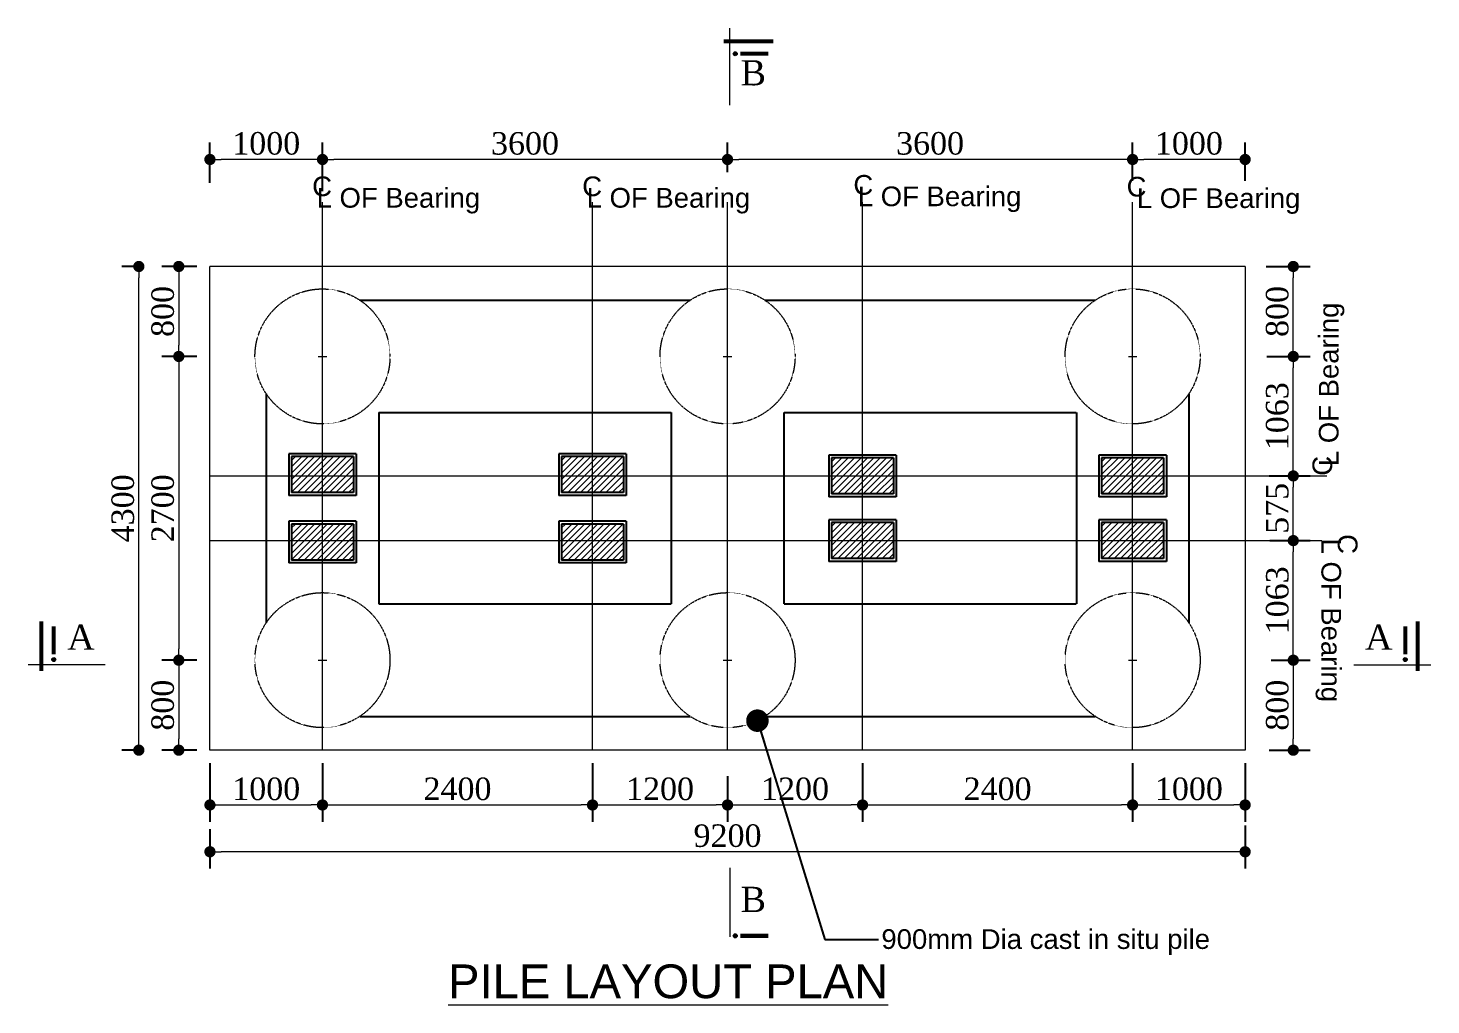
# Model space of a CAD drawing. Header units: millimetres. Extents: x -469201 to 35267, y 67768 to 197746.
# Drawn here: x -469201 to -456733, y 135353 to 144037 of the extents above; entities that cross this region are included whole.
import ezdxf

# ---------------------------------------------------------------- set-up
doc = ezdxf.new("R2010")
doc.units = ezdxf.units.MM
doc.header["$PDMODE"] = 2
for name, pattern in [('CENTER', [2, 1.25, -0.25, 0.25, -0.25]), ('DASHED', [0.75, 0.5, -0.25]), ('HIDDEN', [9.525, 6.35, -3.175])]:
    doc.linetypes.add(name, pattern=pattern)
doc.layers.get('Defpoints').update_dxf_attribs({"lineweight": 13})
for name, color, linetype, lineweight in [('Center Line', 34, 'Continuous', 15), ('Dimision', 4, 'Continuous', 9), ('hatch', 65, 'Continuous', 9), ('Pile', 11, 'Continuous', 15), ('Pire Line', 11, 'Continuous', 25), ('Text', 7, 'Continuous', 15)]:
    doc.layers.add(name, color=color, linetype=linetype, lineweight=lineweight)
doc.styles.add('ROMANS', font='arial.ttf', dxfattribs={"height": 200})
doc.styles.get("Standard").update_dxf_attribs({"font": 'times.ttf'})
doc.dimstyles.new('ISO-25', dxfattribs={"dimtxt": 175, "dimasz": 100, "dimexe": 65, "dimexo": 115.625, "dimgap": 40, "dimtad": 1, "dimtoh": 1, "dimdec": 0, "dimtxsty": 'Standard', "dimblk": 'DOT', "dimcen": 300, "dimclrd": 256, "dimclre": 256, "dimclrt": 256, "dimadec": 0, "dimazin": 0, "dimtfac": 1, "dimtdec": 0, "dimtix": 1, "dimtmove": 0, "dimatfit": 3, "dimldrblk": 'DOT', "dimfxl": 75, "dimlwd": -1, "dimarcsym": 0})

# ---------------------------------------------------------------- blocks, each defined once
blk = doc.blocks.new('_Dot')
at = {"color": 0, "linetype": 'ByBlock', "lineweight": -2}
blk.add_line((-0.5, 0), (-1, 0), dxfattribs=at)
at = {"color": 0, "linetype": 'ByBlock', "const_width": 0.5}
blk.add_lwpolyline([(-0.25, 0, 1), (0.25, 0, 1)], format="xyb", close=True, dxfattribs=at)
blk = doc.blocks.new('*D47')
at = {"layer": 'Defpoints', "color": 0, "ltscale": 3, "transparency": 16777216}
for p in [(-459384, 142869), (-459384, 142562), (-458384, 142562)]:
    blk.add_point(p, dxfattribs=at)
at = {"layer": 'Dimision', "color": 1, "lineweight": -2, "ltscale": 3, "transparency": 16777216}
for p, q in [((-459384, 142678), (-459384, 143019)), ((-458384, 142678), (-458384, 143019))]:
    blk.add_line(p, q, dxfattribs=at)
at = {"layer": 'Dimision', "ltscale": 3, "transparency": 16777216}
blk.add_line((-458484, 142869), (-459284, 142869), dxfattribs=at)
at = {"layer": 'Dimision', "ltscale": 3, "transparency": 16777216, "xscale": 100, "yscale": 100, "zscale": 100, "rotation": 180}
blk.add_blockref('_Dot', (-459384, 142869), dxfattribs=at)
at = {"layer": 'Dimision', "ltscale": 3, "transparency": 16777216, "xscale": 100, "yscale": 100, "zscale": 100}
blk.add_blockref('_Dot', (-458384, 142869), dxfattribs=at)
at = {"layer": 'Dimision', "ltscale": 3, "transparency": 16777216, "insert": (-458884, 143011), "char_height": 200, "attachment_point": 5}
blk.add_mtext('1000', dxfattribs=at)
blk = doc.blocks.new('*D48')
at = {"layer": 'Defpoints', "color": 0, "ltscale": 3, "transparency": 16777216}
for p in [(-462984, 142869), (-462984, 142722), (-459384, 142562)]:
    blk.add_point(p, dxfattribs=at)
at = {"layer": 'Dimision', "color": 1, "lineweight": -2, "ltscale": 3, "transparency": 16777216}
for p, q in [((-462984, 142838), (-462984, 143019)), ((-459384, 142678), (-459384, 143019))]:
    blk.add_line(p, q, dxfattribs=at)
at = {"layer": 'Dimision', "ltscale": 3, "transparency": 16777216}
blk.add_line((-459484, 142869), (-462884, 142869), dxfattribs=at)
at = {"layer": 'Dimision', "ltscale": 3, "transparency": 16777216, "xscale": 100, "yscale": 100, "zscale": 100, "rotation": 180}
blk.add_blockref('_Dot', (-462984, 142869), dxfattribs=at)
at = {"layer": 'Dimision', "ltscale": 3, "transparency": 16777216, "xscale": 100, "yscale": 100, "zscale": 100}
blk.add_blockref('_Dot', (-459384, 142869), dxfattribs=at)
at = {"layer": 'Dimision', "ltscale": 3, "transparency": 16777216, "insert": (-461184, 143011), "char_height": 200, "attachment_point": 5}
blk.add_mtext('3600', dxfattribs=at)
blk = doc.blocks.new('*D37')
at = {"layer": 'Defpoints', "color": 0, "ltscale": 3, "transparency": 16777216}
for p in [(-466584, 142869), (-462984, 142641), (-466584, 142470)]:
    blk.add_point(p, dxfattribs=at)
at = {"layer": 'Dimision', "color": 1, "lineweight": -2, "ltscale": 3, "transparency": 16777216}
for p, q in [((-466584, 142586), (-466584, 143019)), ((-462984, 142757), (-462984, 143019))]:
    blk.add_line(p, q, dxfattribs=at)
at = {"layer": 'Dimision', "ltscale": 3, "transparency": 16777216}
blk.add_line((-463084, 142869), (-466484, 142869), dxfattribs=at)
at = {"layer": 'Dimision', "ltscale": 3, "transparency": 16777216, "xscale": 100, "yscale": 100, "zscale": 100, "rotation": 180}
blk.add_blockref('_Dot', (-466584, 142869), dxfattribs=at)
at = {"layer": 'Dimision', "ltscale": 3, "transparency": 16777216, "xscale": 100, "yscale": 100, "zscale": 100}
blk.add_blockref('_Dot', (-462984, 142869), dxfattribs=at)
at = {"layer": 'Dimision', "ltscale": 3, "transparency": 16777216, "insert": (-464784, 143011), "char_height": 200, "attachment_point": 5}
blk.add_mtext('3600', dxfattribs=at)
blk = doc.blocks.new('*D38')
at = {"layer": 'Defpoints', "color": 0, "ltscale": 3, "transparency": 16777216}
for p in [(-467584, 142869), (-467584, 142545), (-466584, 142470)]:
    blk.add_point(p, dxfattribs=at)
at = {"layer": 'Dimision', "color": 1, "lineweight": -2, "ltscale": 3, "transparency": 16777216}
for p, q in [((-467584, 142660), (-467584, 143019)), ((-466584, 142586), (-466584, 143019))]:
    blk.add_line(p, q, dxfattribs=at)
at = {"layer": 'Dimision', "ltscale": 3, "transparency": 16777216}
blk.add_line((-466684, 142869), (-467484, 142869), dxfattribs=at)
at = {"layer": 'Dimision', "ltscale": 3, "transparency": 16777216, "xscale": 100, "yscale": 100, "zscale": 100, "rotation": 180}
blk.add_blockref('_Dot', (-467584, 142869), dxfattribs=at)
at = {"layer": 'Dimision', "ltscale": 3, "transparency": 16777216, "xscale": 100, "yscale": 100, "zscale": 100}
blk.add_blockref('_Dot', (-466584, 142869), dxfattribs=at)
at = {"layer": 'Dimision', "ltscale": 3, "transparency": 16777216, "insert": (-467084, 143011), "char_height": 200, "attachment_point": 5}
blk.add_mtext('1000', dxfattribs=at)
blk = doc.blocks.new('*D39')
at = {"layer": 'Defpoints', "color": 0, "ltscale": 3, "transparency": 16777216}
for p in [(-467584, 141918), (-467861, 141118), (-467584, 141118)]:
    blk.add_point(p, dxfattribs=at)
at = {"layer": 'Dimision', "color": 1, "lineweight": -2, "ltscale": 3, "transparency": 16777216}
for p, q in [((-467700, 141918), (-468011, 141918)), ((-467700, 141118), (-468011, 141118))]:
    blk.add_line(p, q, dxfattribs=at)
at = {"layer": 'Dimision', "ltscale": 3, "transparency": 16777216}
blk.add_line((-467861, 141818), (-467861, 141218), dxfattribs=at)
at = {"layer": 'Dimision', "ltscale": 3, "transparency": 16777216, "xscale": 100, "yscale": 100, "zscale": 100}
for p, rotation in [((-467861, 141918), 90), ((-467861, 141118), 270)]:
    blk.add_blockref('_Dot', p, dxfattribs=dict(at, rotation=rotation))
at = {"layer": 'Dimision', "ltscale": 3, "transparency": 16777216, "insert": (-468003, 141518), "char_height": 200, "attachment_point": 5, "rotation": 90}
blk.add_mtext('800', dxfattribs=at)
blk = doc.blocks.new('*D40')
at = {"layer": 'Defpoints', "color": 0, "ltscale": 3, "transparency": 16777216}
for p in [(-467584, 141118), (-467861, 138418), (-467584, 138418)]:
    blk.add_point(p, dxfattribs=at)
at = {"layer": 'Dimision', "color": 1, "lineweight": -2, "ltscale": 3, "transparency": 16777216}
for p, q in [((-467700, 141118), (-468011, 141118)), ((-467700, 138418), (-468011, 138418))]:
    blk.add_line(p, q, dxfattribs=at)
at = {"layer": 'Dimision', "ltscale": 3, "transparency": 16777216}
blk.add_line((-467861, 141018), (-467861, 138518), dxfattribs=at)
at = {"layer": 'Dimision', "ltscale": 3, "transparency": 16777216, "xscale": 100, "yscale": 100, "zscale": 100}
for p, rotation in [((-467861, 141118), 90), ((-467861, 138418), 270)]:
    blk.add_blockref('_Dot', p, dxfattribs=dict(at, rotation=rotation))
at = {"layer": 'Dimision', "ltscale": 3, "transparency": 16777216, "insert": (-468003, 139768), "char_height": 200, "attachment_point": 5, "rotation": 90}
blk.add_mtext('2700', dxfattribs=at)
blk = doc.blocks.new('*D51')
at = {"layer": 'Defpoints', "color": 0, "ltscale": 3, "transparency": 16777216}
for p in [(-467584, 138418), (-467861, 137618), (-467584, 137618)]:
    blk.add_point(p, dxfattribs=at)
at = {"layer": 'Dimision', "color": 1, "lineweight": -2, "ltscale": 3, "transparency": 16777216}
for p, q in [((-467700, 138418), (-468011, 138418)), ((-467700, 137618), (-468011, 137618))]:
    blk.add_line(p, q, dxfattribs=at)
at = {"layer": 'Dimision', "ltscale": 3, "transparency": 16777216}
blk.add_line((-467861, 138318), (-467861, 137718), dxfattribs=at)
at = {"layer": 'Dimision', "ltscale": 3, "transparency": 16777216, "xscale": 100, "yscale": 100, "zscale": 100}
for p, rotation in [((-467861, 138418), 90), ((-467861, 137618), 270)]:
    blk.add_blockref('_Dot', p, dxfattribs=dict(at, rotation=rotation))
at = {"layer": 'Dimision', "ltscale": 3, "transparency": 16777216, "insert": (-468003, 138018), "char_height": 200, "attachment_point": 5, "rotation": 90}
blk.add_mtext('800', dxfattribs=at)
blk = doc.blocks.new('*D42')
at = {"layer": 'Defpoints', "color": 0, "ltscale": 3, "transparency": 16777216}
for p in [(-466584, 137618), (-464184, 137618), (-464184, 137131)]:
    blk.add_point(p, dxfattribs=at)
at = {"layer": 'Dimision', "color": 1, "lineweight": -2, "ltscale": 3, "transparency": 16777216}
for p, q in [((-466584, 137503), (-466584, 136981)), ((-464184, 137503), (-464184, 136981))]:
    blk.add_line(p, q, dxfattribs=at)
at = {"layer": 'Dimision', "ltscale": 3, "transparency": 16777216}
blk.add_line((-466484, 137131), (-464284, 137131), dxfattribs=at)
at = {"layer": 'Dimision', "ltscale": 3, "transparency": 16777216, "xscale": 100, "yscale": 100, "zscale": 100, "rotation": 180}
blk.add_blockref('_Dot', (-466584, 137131), dxfattribs=at)
at = {"layer": 'Dimision', "ltscale": 3, "transparency": 16777216, "xscale": 100, "yscale": 100, "zscale": 100}
blk.add_blockref('_Dot', (-464184, 137131), dxfattribs=at)
at = {"layer": 'Dimision', "ltscale": 3, "transparency": 16777216, "insert": (-465384, 137273), "char_height": 200, "attachment_point": 5}
blk.add_mtext('2400', dxfattribs=at)
blk = doc.blocks.new('*D43')
at = {"layer": 'Defpoints', "color": 0, "ltscale": 3, "transparency": 16777216}
for p in [(-464184, 137618), (-462984, 137503), (-462984, 137131)]:
    blk.add_point(p, dxfattribs=at)
at = {"layer": 'Dimision', "color": 1, "lineweight": -2, "ltscale": 3, "transparency": 16777216}
for p, q in [((-464184, 137503), (-464184, 136981)), ((-462984, 137387), (-462984, 136981))]:
    blk.add_line(p, q, dxfattribs=at)
at = {"layer": 'Dimision', "ltscale": 3, "transparency": 16777216}
blk.add_line((-464084, 137131), (-463084, 137131), dxfattribs=at)
at = {"layer": 'Dimision', "ltscale": 3, "transparency": 16777216, "xscale": 100, "yscale": 100, "zscale": 100, "rotation": 180}
blk.add_blockref('_Dot', (-464184, 137131), dxfattribs=at)
at = {"layer": 'Dimision', "ltscale": 3, "transparency": 16777216, "xscale": 100, "yscale": 100, "zscale": 100}
blk.add_blockref('_Dot', (-462984, 137131), dxfattribs=at)
at = {"layer": 'Dimision', "ltscale": 3, "transparency": 16777216, "insert": (-463584, 137273), "char_height": 200, "attachment_point": 5}
blk.add_mtext('1200', dxfattribs=at)
blk = doc.blocks.new('*D44')
at = {"layer": 'Defpoints', "color": 0, "ltscale": 3, "transparency": 16777216}
for p in [(-461784, 137618), (-462984, 137503), (-461784, 137131)]:
    blk.add_point(p, dxfattribs=at)
at = {"layer": 'Dimision', "color": 1, "lineweight": -2, "ltscale": 3, "transparency": 16777216}
for p, q in [((-461784, 137503), (-461784, 136981)), ((-462984, 137387), (-462984, 136981))]:
    blk.add_line(p, q, dxfattribs=at)
at = {"layer": 'Dimision', "ltscale": 3, "transparency": 16777216}
blk.add_line((-462884, 137131), (-461884, 137131), dxfattribs=at)
at = {"layer": 'Dimision', "ltscale": 3, "transparency": 16777216, "xscale": 100, "yscale": 100, "zscale": 100, "rotation": 180}
blk.add_blockref('_Dot', (-462984, 137131), dxfattribs=at)
at = {"layer": 'Dimision', "ltscale": 3, "transparency": 16777216, "xscale": 100, "yscale": 100, "zscale": 100}
blk.add_blockref('_Dot', (-461784, 137131), dxfattribs=at)
at = {"layer": 'Dimision', "ltscale": 3, "transparency": 16777216, "insert": (-462384, 137273), "char_height": 200, "attachment_point": 5}
blk.add_mtext('1200', dxfattribs=at)
blk = doc.blocks.new('*D45')
at = {"layer": 'Defpoints', "color": 0, "ltscale": 3, "transparency": 16777216}
for p in [(-461784, 137618), (-459384, 137618), (-459384, 137131)]:
    blk.add_point(p, dxfattribs=at)
at = {"layer": 'Dimision', "color": 1, "lineweight": -2, "ltscale": 3, "transparency": 16777216}
for p, q in [((-461784, 137503), (-461784, 136981)), ((-459384, 137503), (-459384, 136981))]:
    blk.add_line(p, q, dxfattribs=at)
at = {"layer": 'Dimision', "ltscale": 3, "transparency": 16777216}
blk.add_line((-461684, 137131), (-459484, 137131), dxfattribs=at)
at = {"layer": 'Dimision', "ltscale": 3, "transparency": 16777216, "xscale": 100, "yscale": 100, "zscale": 100, "rotation": 180}
blk.add_blockref('_Dot', (-461784, 137131), dxfattribs=at)
at = {"layer": 'Dimision', "ltscale": 3, "transparency": 16777216, "xscale": 100, "yscale": 100, "zscale": 100}
blk.add_blockref('_Dot', (-459384, 137131), dxfattribs=at)
at = {"layer": 'Dimision', "ltscale": 3, "transparency": 16777216, "insert": (-460584, 137273), "char_height": 200, "attachment_point": 5}
blk.add_mtext('2400', dxfattribs=at)
blk = doc.blocks.new('*D46')
at = {"layer": 'Defpoints', "color": 0, "ltscale": 3, "transparency": 16777216}
for p in [(-467584, 137033), (-458384, 137066), (-467584, 136715)]:
    blk.add_point(p, dxfattribs=at)
at = {"layer": 'Dimision', "color": 1, "lineweight": -2, "ltscale": 3, "transparency": 16777216}
for p, q in [((-467584, 136917), (-467584, 136565)), ((-458384, 136950), (-458384, 136565))]:
    blk.add_line(p, q, dxfattribs=at)
at = {"layer": 'Dimision', "ltscale": 3, "transparency": 16777216}
blk.add_line((-458484, 136715), (-467484, 136715), dxfattribs=at)
at = {"layer": 'Dimision', "ltscale": 3, "transparency": 16777216, "xscale": 100, "yscale": 100, "zscale": 100, "rotation": 180}
blk.add_blockref('_Dot', (-467584, 136715), dxfattribs=at)
at = {"layer": 'Dimision', "ltscale": 3, "transparency": 16777216, "xscale": 100, "yscale": 100, "zscale": 100}
blk.add_blockref('_Dot', (-458384, 136715), dxfattribs=at)
at = {"layer": 'Dimision', "ltscale": 3, "transparency": 16777216, "insert": (-462984, 136857), "char_height": 200, "attachment_point": 5}
blk.add_mtext('9200', dxfattribs=at)
blk = doc.blocks.new('*D41')
at = {"layer": 'Defpoints', "color": 0, "ltscale": 3, "transparency": 16777216}
for p in [(-468216, 141918), (-468071, 141918), (-468071, 137618)]:
    blk.add_point(p, dxfattribs=at)
at = {"layer": 'Dimision', "color": 1, "lineweight": -2, "ltscale": 3, "transparency": 16777216}
for p, q in [((-468187, 141918), (-468366, 141918)), ((-468187, 137618), (-468366, 137618))]:
    blk.add_line(p, q, dxfattribs=at)
at = {"layer": 'Dimision', "ltscale": 3, "transparency": 16777216}
blk.add_line((-468216, 137718), (-468216, 141818), dxfattribs=at)
at = {"layer": 'Dimision', "ltscale": 3, "transparency": 16777216, "xscale": 100, "yscale": 100, "zscale": 100}
for p, rotation in [((-468216, 141918), 90), ((-468216, 137618), 270)]:
    blk.add_blockref('_Dot', p, dxfattribs=dict(at, rotation=rotation))
at = {"layer": 'Dimision', "ltscale": 3, "transparency": 16777216, "insert": (-468358, 139768), "char_height": 200, "attachment_point": 5, "rotation": 90}
blk.add_mtext('4300', dxfattribs=at)
blk = doc.blocks.new('*D34')
at = {"layer": 'Defpoints', "color": 0, "ltscale": 3, "transparency": 16777216}
for p in [(-458279, 139481), (-457956, 139481), (-458268, 138418)]:
    blk.add_point(p, dxfattribs=at)
at = {"layer": 'Dimision', "color": 1, "lineweight": -2, "ltscale": 3, "transparency": 16777216}
for p, q in [((-458164, 139481), (-457806, 139481)), ((-458152, 138418), (-457806, 138418))]:
    blk.add_line(p, q, dxfattribs=at)
at = {"layer": 'Dimision', "ltscale": 3, "transparency": 16777216}
blk.add_line((-457956, 138518), (-457956, 139381), dxfattribs=at)
at = {"layer": 'Dimision', "ltscale": 3, "transparency": 16777216, "xscale": 100, "yscale": 100, "zscale": 100}
for p, rotation in [((-457956, 139481), 90), ((-457956, 138418), 270)]:
    blk.add_blockref('_Dot', p, dxfattribs=dict(at, rotation=rotation))
at = {"layer": 'Dimision', "ltscale": 3, "transparency": 16777216, "insert": (-458097, 138950), "char_height": 200, "attachment_point": 5, "rotation": 90}
blk.add_mtext('1063', dxfattribs=at)
blk = doc.blocks.new('*D35')
at = {"layer": 'Defpoints', "color": 0, "ltscale": 3, "transparency": 16777216}
for p in [(-458285, 140056), (-457956, 140056), (-458279, 139481)]:
    blk.add_point(p, dxfattribs=at)
at = {"layer": 'Dimision', "color": 1, "lineweight": -2, "ltscale": 3, "transparency": 16777216}
for p, q in [((-458169, 140056), (-457806, 140056)), ((-458164, 139481), (-457806, 139481))]:
    blk.add_line(p, q, dxfattribs=at)
at = {"layer": 'Dimision', "ltscale": 3, "transparency": 16777216}
blk.add_line((-457956, 139581), (-457956, 139956), dxfattribs=at)
at = {"layer": 'Dimision', "ltscale": 3, "transparency": 16777216, "xscale": 100, "yscale": 100, "zscale": 100}
for p, rotation in [((-457956, 140056), 90), ((-457956, 139481), 270)]:
    blk.add_blockref('_Dot', p, dxfattribs=dict(at, rotation=rotation))
at = {"layer": 'Dimision', "ltscale": 3, "transparency": 16777216, "insert": (-458098, 139768), "char_height": 200, "attachment_point": 5, "rotation": 90}
blk.add_mtext('575', dxfattribs=at)
blk = doc.blocks.new('*D36')
at = {"layer": 'Defpoints', "color": 0, "ltscale": 3, "transparency": 16777216}
for p in [(-458308, 141118), (-457956, 141118), (-458285, 140056)]:
    blk.add_point(p, dxfattribs=at)
at = {"layer": 'Dimision', "color": 1, "lineweight": -2, "ltscale": 3, "transparency": 16777216}
for p, q in [((-458192, 141118), (-457806, 141118)), ((-458169, 140056), (-457806, 140056))]:
    blk.add_line(p, q, dxfattribs=at)
at = {"layer": 'Dimision', "ltscale": 3, "transparency": 16777216}
blk.add_line((-457956, 140156), (-457956, 141018), dxfattribs=at)
at = {"layer": 'Dimision', "ltscale": 3, "transparency": 16777216, "xscale": 100, "yscale": 100, "zscale": 100}
for p, rotation in [((-457956, 141118), 90), ((-457956, 140056), 270)]:
    blk.add_blockref('_Dot', p, dxfattribs=dict(at, rotation=rotation))
at = {"layer": 'Dimision', "ltscale": 3, "transparency": 16777216, "insert": (-458098, 140587), "char_height": 200, "attachment_point": 5, "rotation": 90}
blk.add_mtext('1063', dxfattribs=at)
blk = doc.blocks.new('*D33')
at = {"layer": 'Defpoints', "color": 0, "ltscale": 3, "transparency": 16777216}
for p in [(-458268, 138418), (-458286, 137618), (-457956, 137618)]:
    blk.add_point(p, dxfattribs=at)
at = {"layer": 'Dimision', "color": 1, "lineweight": -2, "ltscale": 3, "transparency": 16777216}
for p, q in [((-458152, 138418), (-457806, 138418)), ((-458170, 137618), (-457806, 137618))]:
    blk.add_line(p, q, dxfattribs=at)
at = {"layer": 'Dimision', "ltscale": 3, "transparency": 16777216}
blk.add_line((-457956, 138318), (-457956, 137718), dxfattribs=at)
at = {"layer": 'Dimision', "ltscale": 3, "transparency": 16777216, "xscale": 100, "yscale": 100, "zscale": 100}
for p, rotation in [((-457956, 138418), 90), ((-457956, 137618), 270)]:
    blk.add_blockref('_Dot', p, dxfattribs=dict(at, rotation=rotation))
at = {"layer": 'Dimision', "ltscale": 3, "transparency": 16777216, "insert": (-458097, 138018), "char_height": 200, "attachment_point": 5, "rotation": 90}
blk.add_mtext('800', dxfattribs=at)
blk = doc.blocks.new('*D32')
at = {"layer": 'Defpoints', "color": 0, "ltscale": 3, "transparency": 16777216}
for p in [(-458313, 141918), (-457956, 141918), (-458308, 141118)]:
    blk.add_point(p, dxfattribs=at)
at = {"layer": 'Dimision', "color": 1, "lineweight": -2, "ltscale": 3, "transparency": 16777216}
for p, q in [((-458198, 141918), (-457806, 141918)), ((-458192, 141118), (-457806, 141118))]:
    blk.add_line(p, q, dxfattribs=at)
at = {"layer": 'Dimision', "ltscale": 3, "transparency": 16777216}
blk.add_line((-457956, 141218), (-457956, 141818), dxfattribs=at)
at = {"layer": 'Dimision', "ltscale": 3, "transparency": 16777216, "xscale": 100, "yscale": 100, "zscale": 100}
for p, rotation in [((-457956, 141918), 90), ((-457956, 141118), 270)]:
    blk.add_blockref('_Dot', p, dxfattribs=dict(at, rotation=rotation))
at = {"layer": 'Dimision', "ltscale": 3, "transparency": 16777216, "insert": (-458098, 141518), "char_height": 200, "attachment_point": 5, "rotation": 90}
blk.add_mtext('800', dxfattribs=at)
blk = doc.blocks.new('*D49')
at = {"layer": 'Defpoints', "color": 0, "ltscale": 3, "transparency": 16777216}
for p in [(-459384, 137618), (-458384, 137618), (-458384, 137131)]:
    blk.add_point(p, dxfattribs=at)
at = {"layer": 'Dimision', "color": 1, "lineweight": -2, "ltscale": 3, "transparency": 16777216}
for p, q in [((-459384, 137503), (-459384, 136981)), ((-458384, 137503), (-458384, 136981))]:
    blk.add_line(p, q, dxfattribs=at)
at = {"layer": 'Dimision', "ltscale": 3, "transparency": 16777216}
blk.add_line((-459284, 137131), (-458484, 137131), dxfattribs=at)
at = {"layer": 'Dimision', "ltscale": 3, "transparency": 16777216, "xscale": 100, "yscale": 100, "zscale": 100, "rotation": 180}
blk.add_blockref('_Dot', (-459384, 137131), dxfattribs=at)
at = {"layer": 'Dimision', "ltscale": 3, "transparency": 16777216, "xscale": 100, "yscale": 100, "zscale": 100}
blk.add_blockref('_Dot', (-458384, 137131), dxfattribs=at)
at = {"layer": 'Dimision', "ltscale": 3, "transparency": 16777216, "insert": (-458884, 137273), "char_height": 200, "attachment_point": 5}
blk.add_mtext('1000', dxfattribs=at)
blk = doc.blocks.new('*D50')
at = {"layer": 'Defpoints', "color": 0, "ltscale": 3, "transparency": 16777216}
for p in [(-467584, 137618), (-466584, 137618), (-466584, 137131)]:
    blk.add_point(p, dxfattribs=at)
at = {"layer": 'Dimision', "color": 1, "lineweight": -2, "ltscale": 3, "transparency": 16777216}
for p, q in [((-467584, 137503), (-467584, 136981)), ((-466584, 137503), (-466584, 136981))]:
    blk.add_line(p, q, dxfattribs=at)
at = {"layer": 'Dimision', "ltscale": 3, "transparency": 16777216}
blk.add_line((-467484, 137131), (-466684, 137131), dxfattribs=at)
at = {"layer": 'Dimision', "ltscale": 3, "transparency": 16777216, "xscale": 100, "yscale": 100, "zscale": 100, "rotation": 180}
blk.add_blockref('_Dot', (-467584, 137131), dxfattribs=at)
at = {"layer": 'Dimision', "ltscale": 3, "transparency": 16777216, "xscale": 100, "yscale": 100, "zscale": 100}
blk.add_blockref('_Dot', (-466584, 137131), dxfattribs=at)
at = {"layer": 'Dimision', "ltscale": 3, "transparency": 16777216, "insert": (-467084, 137273), "char_height": 200, "attachment_point": 5}
blk.add_mtext('1000', dxfattribs=at)

msp = doc.modelspace()

# ---------------------------------------------------------------- hatches: boundary and pattern name
at = {"layer": 'hatch', "ltscale": 10}
h = msp.add_hatch(dxfattribs=at)
h.set_pattern_fill('_USER', color=256, scale=40, angle=45, style=0, pattern_type=0)
h.set_pattern_definition([(45, (-105173.468, 625), (-28.2842712, 28.2842712), [])])
h.paths.add_polyline_path([(-466584, 140068.4), (-466859, 140068.4), (-466859, 139908.4), (-466584, 139908.4)])
h.paths.add_polyline_path([(-466584, 140228.4), (-466859, 140228.4), (-466859, 140068.4), (-466584, 140068.4)])
h.paths.add_polyline_path([(-466309, 140228.4), (-466584, 140228.4), (-466584, 140068.4), (-466309, 140068.4)])
h.paths.add_polyline_path([(-466309, 140068.4), (-466584, 140068.4), (-466584, 139908.4), (-466309, 139908.4)])
h = msp.add_hatch(dxfattribs=at)
h.set_pattern_fill('_USER', color=256, scale=40, angle=45, style=0, pattern_type=0)
h.set_pattern_definition([(45, (-102773.468, 625), (-28.2842712, 28.2842712), [])])
h.paths.add_polyline_path([(-464184, 140068.4), (-464459, 140068.4), (-464459, 139908.4), (-464184, 139908.4)])
h.paths.add_polyline_path([(-464184, 140228.4), (-464459, 140228.4), (-464459, 140068.4), (-464184, 140068.4)])
h.paths.add_polyline_path([(-463909, 140228.4), (-464184, 140228.4), (-464184, 140068.4), (-463909, 140068.4)])
h.paths.add_polyline_path([(-463909, 140068.4), (-464184, 140068.4), (-464184, 139908.4), (-463909, 139908.4)])
h = msp.add_hatch(dxfattribs=at)
h.set_pattern_fill('_USER', color=256, scale=40, angle=45, style=0, pattern_type=0)
h.set_pattern_definition([(45, (-100373.468, 612.5), (-28.2842712, 28.2842712), [])])
h.paths.add_polyline_path([(-461784, 140055.9), (-462059, 140055.9), (-462059, 139895.9), (-461784, 139895.9)])
h.paths.add_polyline_path([(-461784, 140215.9), (-462059, 140215.9), (-462059, 140055.9), (-461784, 140055.9)])
h.paths.add_polyline_path([(-461509, 140215.9), (-461784, 140215.9), (-461784, 140055.9), (-461509, 140055.9)])
h.paths.add_polyline_path([(-461509, 140055.9), (-461784, 140055.9), (-461784, 139895.9), (-461509, 139895.9)])
h = msp.add_hatch(dxfattribs=at)
h.set_pattern_fill('_USER', color=256, scale=40, angle=45, style=0, pattern_type=0)
h.set_pattern_definition([(45, (-97973.468, 612.5), (-28.2842712, 28.2842712), [])])
h.paths.add_polyline_path([(-459384, 140055.9), (-459659, 140055.9), (-459659, 139895.9), (-459384, 139895.9)])
h.paths.add_polyline_path([(-459384, 140215.9), (-459659, 140215.9), (-459659, 140055.9), (-459384, 140055.9)])
h.paths.add_polyline_path([(-459109, 140215.9), (-459384, 140215.9), (-459384, 140055.9), (-459109, 140055.9)])
h.paths.add_polyline_path([(-459109, 140055.9), (-459384, 140055.9), (-459384, 139895.9), (-459109, 139895.9)])
h = msp.add_hatch(dxfattribs=at)
h.set_pattern_fill('_USER', color=256, scale=40, angle=45, style=0, pattern_type=0)
h.set_pattern_definition([(45, (-105173.468, 25), (-28.2842712, 28.2842712), [])])
h.paths.add_polyline_path([(-466584, 139468.4), (-466859, 139468.4), (-466859, 139308.4), (-466584, 139308.4)])
h.paths.add_polyline_path([(-466584, 139628.4), (-466859, 139628.4), (-466859, 139468.4), (-466584, 139468.4)])
h.paths.add_polyline_path([(-466309, 139628.4), (-466584, 139628.4), (-466584, 139468.4), (-466309, 139468.4)])
h.paths.add_polyline_path([(-466309, 139468.4), (-466584, 139468.4), (-466584, 139308.4), (-466309, 139308.4)])
h = msp.add_hatch(dxfattribs=at)
h.set_pattern_fill('_USER', color=256, scale=40, angle=45, style=0, pattern_type=0)
h.set_pattern_definition([(45, (-102773.468, 25), (-28.2842712, 28.2842712), [])])
h.paths.add_polyline_path([(-464184, 139468.4), (-464459, 139468.4), (-464459, 139308.4), (-464184, 139308.4)])
h.paths.add_polyline_path([(-464184, 139628.4), (-464459, 139628.4), (-464459, 139468.4), (-464184, 139468.4)])
h.paths.add_polyline_path([(-463909, 139628.4), (-464184, 139628.4), (-464184, 139468.4), (-463909, 139468.4)])
h.paths.add_polyline_path([(-463909, 139468.4), (-464184, 139468.4), (-464184, 139308.4), (-463909, 139308.4)])
h = msp.add_hatch(dxfattribs=at)
h.set_pattern_fill('_USER', color=256, scale=40, angle=45, style=0, pattern_type=0)
h.set_pattern_definition([(45, (-100373.468, 37.5), (-28.2842712, 28.2842712), [])])
h.paths.add_polyline_path([(-461784, 139480.9), (-462059, 139480.9), (-462059, 139320.9), (-461784, 139320.9)])
h.paths.add_polyline_path([(-461784, 139640.9), (-462059, 139640.9), (-462059, 139480.9), (-461784, 139480.9)])
h.paths.add_polyline_path([(-461509, 139640.9), (-461784, 139640.9), (-461784, 139480.9), (-461509, 139480.9)])
h.paths.add_polyline_path([(-461509, 139480.9), (-461784, 139480.9), (-461784, 139320.9), (-461509, 139320.9)])
h = msp.add_hatch(dxfattribs=at)
h.set_pattern_fill('_USER', color=256, scale=40, angle=45, style=0, pattern_type=0)
h.set_pattern_definition([(45, (-97973.468, 37.5), (-28.2842712, 28.2842712), [])])
h.paths.add_polyline_path([(-459384, 139480.9), (-459659, 139480.9), (-459659, 139320.9), (-459384, 139320.9)])
h.paths.add_polyline_path([(-459384, 139640.9), (-459659, 139640.9), (-459659, 139480.9), (-459384, 139480.9)])
h.paths.add_polyline_path([(-459109, 139640.9), (-459384, 139640.9), (-459384, 139480.9), (-459109, 139480.9)])
h.paths.add_polyline_path([(-459109, 139480.9), (-459384, 139480.9), (-459384, 139320.9), (-459109, 139320.9)])
at = {"layer": 'Text'}
for points in [[(-462898.1, 143808.5, 1), (-462934, 143808.5, 1)], [(-468971.7, 138441.7, 1), (-468971.7, 138405.9, 1)], [(-456961.4, 138441.7, -1), (-456961.4, 138405.9, -1)], [(-462898.1, 135967.7, -1), (-462934, 135967.7, -1)]]:
    msp.add_hatch(color=256, dxfattribs=at).paths.add_polyline_path(points)

# ---------------------------------------------------------------- linework, layer by layer
at = {"layer": 'Center Line', "linetype": 'CENTER'}
for p, q in [((-466584, 137618.4), (-466584, 142488.3)), ((-464184, 137618.4), (-464184, 142488.3)), ((-462984, 137618.4), (-462984, 142488.3)), ((-461784, 137618.4), (-461784, 142488.3)), ((-459384, 137618.4), (-459384, 142488.3)), ((-467584, 140055.9), (-457656.8, 140055.9)), ((-467584, 139480.9), (-457703, 139480.9))]:
    msp.add_line(p, q, dxfattribs=at)
at = {"layer": 'Center Line'}
for p, q in [((-466584, 141080.9), (-466584, 141155.9)), ((-462984, 141080.9), (-462984, 141155.9)), ((-459384, 141080.9), (-459384, 141155.9)), ((-466621.5, 141118.4), (-466546.5, 141118.4)), ((-463021.5, 141118.4), (-462946.5, 141118.4)), ((-459421.5, 141118.4), (-459346.5, 141118.4)), ((-466621.5, 138418.4), (-466546.5, 138418.4)), ((-466584, 138380.9), (-466584, 138455.9)), ((-463021.5, 138418.4), (-462946.5, 138418.4)), ((-462984, 138380.9), (-462984, 138455.9)), ((-459421.5, 138418.4), (-459346.5, 138418.4)), ((-459384, 138380.9), (-459384, 138455.9))]:
    msp.add_line(p, q, dxfattribs=at)
at = {"layer": 'Dimision', "ltscale": 3}
msp.add_line((-462964.2, 136572.9), (-462964.2, 135959.3), dxfattribs=at)
at = {"layer": 'hatch', "linetype": 'DASHED', "ltscale": 4}
for centre in [(-466584, 141118.4), (-462984, 141118.4), (-459384, 141118.4), (-466584, 138418.4), (-462984, 138418.4), (-459384, 138418.4)]:
    msp.add_circle(centre, 600, dxfattribs=at)
at = {"layer": 'Pile', "ltscale": 3}
for p, q in [((-458384, 141918.4), (-467584, 141918.4)), ((-467584, 137618.4), (-467584, 141918.4)), ((-458384, 141918.4), (-458384, 137618.4)), ((-458384, 137618.4), (-467584, 137618.4))]:
    msp.add_line(p, q, dxfattribs=at)
at = {"layer": 'Pire Line', "linetype": 'HIDDEN', "ltscale": 0.2}
for p, q in [((-466252.3, 141618.4), (-463315.6, 141618.4)), ((-462652.3, 141618.4), (-459715.6, 141618.4)), ((-467084, 140786.7), (-467084, 138750.1)), ((-458884, 140786.7), (-458884, 138750.1)), ((-466084, 140618.4), (-466084, 138918.4)), ((-466084, 140618.4), (-463484, 140618.4)), ((-463484, 140618.4), (-463484, 138918.4)), ((-462484, 140618.4), (-459884, 140618.4)), ((-462484, 140618.4), (-462484, 138918.4)), ((-459884, 140618.4), (-459884, 138918.4)), ((-466084, 138918.4), (-463484, 138918.4)), ((-462484, 138918.4), (-459884, 138918.4)), ((-466252.3, 137918.4), (-463315.6, 137918.4)), ((-462652.3, 137918.4), (-459715.6, 137918.4))]:
    msp.add_line(p, q, dxfattribs=at)
at = {"layer": 'Pire Line', "ltscale": 5}
for p, q in [((-466884, 140253.4), (-466884, 139883.4)), ((-466284, 140253.4), (-466884, 140253.4)), ((-466859, 140228.4), (-466859, 139908.4)), ((-466309, 140228.4), (-466859, 140228.4)), ((-466309, 140228.4), (-466309, 139908.4)), ((-466284, 140253.4), (-466284, 139883.4)), ((-464484, 140253.4), (-464484, 139883.4)), ((-463884, 140253.4), (-464484, 140253.4)), ((-464459, 140228.4), (-464459, 139908.4)), ((-463909, 140228.4), (-464459, 140228.4)), ((-463909, 140228.4), (-463909, 139908.4)), ((-463884, 140253.4), (-463884, 139883.4)), ((-462084, 140240.9), (-462084, 139870.9)), ((-461484, 140240.9), (-462084, 140240.9)), ((-462059, 140215.9), (-462059, 139895.9)), ((-461509, 140215.9), (-462059, 140215.9)), ((-461509, 140215.9), (-461509, 139895.9)), ((-461484, 140240.9), (-461484, 139870.9)), ((-459684, 140240.9), (-459684, 139870.9)), ((-459084, 140240.9), (-459684, 140240.9)), ((-459659, 140215.9), (-459659, 139895.9)), ((-459109, 140215.9), (-459659, 140215.9)), ((-459109, 140215.9), (-459109, 139895.9)), ((-459084, 140240.9), (-459084, 139870.9)), ((-466309, 139908.4), (-466859, 139908.4)), ((-463909, 139908.4), (-464459, 139908.4)), ((-461509, 139895.9), (-462059, 139895.9)), ((-459109, 139895.9), (-459659, 139895.9)), ((-466284, 139883.4), (-466884, 139883.4)), ((-463884, 139883.4), (-464484, 139883.4)), ((-461484, 139870.9), (-462084, 139870.9)), ((-459084, 139870.9), (-459684, 139870.9)), ((-466884, 139653.4), (-466884, 139283.4)), ((-466284, 139653.4), (-466884, 139653.4)), ((-466284, 139653.4), (-466284, 139283.4)), ((-464484, 139653.4), (-464484, 139283.4)), ((-463884, 139653.4), (-464484, 139653.4)), ((-463884, 139653.4), (-463884, 139283.4)), ((-462084, 139665.9), (-462084, 139295.9)), ((-461484, 139665.9), (-462084, 139665.9)), ((-461484, 139665.9), (-461484, 139295.9)), ((-459684, 139665.9), (-459684, 139295.9)), ((-459084, 139665.9), (-459684, 139665.9)), ((-459084, 139665.9), (-459084, 139295.9)), ((-466859, 139628.4), (-466859, 139308.4)), ((-466309, 139628.4), (-466859, 139628.4)), ((-466309, 139628.4), (-466309, 139308.4)), ((-464459, 139628.4), (-464459, 139308.4)), ((-463909, 139628.4), (-464459, 139628.4)), ((-463909, 139628.4), (-463909, 139308.4)), ((-462059, 139640.9), (-462059, 139320.9)), ((-461509, 139640.9), (-462059, 139640.9)), ((-461509, 139640.9), (-461509, 139320.9)), ((-459659, 139640.9), (-459659, 139320.9)), ((-459109, 139640.9), (-459659, 139640.9)), ((-459109, 139640.9), (-459109, 139320.9)), ((-466284, 139283.4), (-466884, 139283.4)), ((-466309, 139308.4), (-466859, 139308.4)), ((-463884, 139283.4), (-464484, 139283.4)), ((-463909, 139308.4), (-464459, 139308.4)), ((-461484, 139295.9), (-462084, 139295.9)), ((-461509, 139320.9), (-462059, 139320.9)), ((-459084, 139295.9), (-459684, 139295.9)), ((-459109, 139320.9), (-459659, 139320.9))]:
    msp.add_line(p, q, dxfattribs=at)
at = {"layer": 'Text'}
for p, q in [((-462964.2, 143353.2), (-462964.2, 144037.3)), ((-468516.4, 138375.7), (-469200.6, 138375.7)), ((-457416.7, 138375.7), (-456732.6, 138375.7))]:
    msp.add_line(p, q, dxfattribs=at)
at = {"layer": 'Text', "const_width": 35.9}
for points in [[(-463019.1, 143918.7), (-462576.7, 143918.7)], [(-462870.6, 143808.5), (-462621, 143808.5)], [(-469081.9, 138320.8), (-469081.9, 138763.2)], [(-456851.2, 138320.8), (-456851.2, 138763.2)], [(-468971.7, 138469.3), (-468971.7, 138718.8)], [(-456961.4, 138469.3), (-456961.4, 138718.8)], [(-462870.6, 135967.7), (-462621, 135967.7)]]:
    msp.add_lwpolyline(points, dxfattribs=at)
at = {"layer": 'Text'}
for centre in [(-462916, 143808.5), (-468971.7, 138423.8), (-456961.4, 138423.8), (-462916, 135967.7)]:
    msp.add_circle(centre, 17.9, dxfattribs=at)

# ---------------------------------------------------------------- texts
for s, p in [('B', (-462867.9, 143527.4)), ('A', (-468852.7, 138510.5)), ('A', (-457318.4, 138510.5)), ('B', (-462867.9, 136179.6))]:
    msp.add_text(s, height=224.2, dxfattribs=at).set_placement(p)
at = {"layer": 'Text', "attachment_point": 1, "style": 'ROMANS'}
for s, insert, char_height, width in [('C', (-466675.7, 142717.9), 175, 8235.459), ('C', (-464275.7, 142717.9), 175, 8235.459), ('C', (-461865.7, 142730.8), 175, 8235.459), ('L OF Bearing', (-461826.3, 142628.8), 175, 8235.459), ('C', (-459437.2, 142714.5), 175, 8235.459), ('L OF Bearing', (-466636.3, 142615.9), 175, 8235.459), ('L OF Bearing', (-464236.3, 142615.9), 175, 8235.459), ('L OF Bearing', (-459346.8, 142612.5), 175, 8235.459), ('900mm Dia cast in situ pile ', (-461616.7, 136026.4), 175, 8235.459), ('{\\LPILE LAYOUT PLAN }', (-465467.9, 135713.4), 300, 17029.005)]:
    msp.add_mtext(s, dxfattribs=dict(at, insert=insert, char_height=char_height, width=width))
at = {"layer": 'Text', "char_height": 175, "width": 8235.459, "style": 'ROMANS'}
for s, insert, attachment_point, rotation in [('L OF Bearing', (-457728.9, 141596.9), 3, 90), ('C', (-457785.4, 140233.7), 3, 90), ('C', (-457563.1, 139538.8), 7, 270), ('L OF Bearing', (-457758.9, 139499.4), 7, 270)]:
    msp.add_mtext(s, dxfattribs=dict(at, insert=insert, attachment_point=attachment_point, rotation=rotation))

# ---------------------------------------------------------------- dimensions: what is measured, and where the dimension line sits
at = {"layer": 'Dimision', "ltscale": 3}
for base, p1, p2, override, picture, middle in [((-467584, 142869.4), (-466583.8, 142470.2), (-467584, 142544.8), {"dimtxt": 200, "dimexe": 150, "dimse1": 0, "dimse2": 0, "dimclre": 1, "dimfxlon": 0}, '*D38', (-467083.9, 143011.1)), ((-466583.8, 142869.4), (-462984, 142641.1), (-466583.8, 142470.2), {"dimtxt": 200, "dimexe": 150, "dimclre": 1}, '*D37', (-464783.9, 143011.1)), ((-462984, 142869.4), (-459384, 142561.9), (-462984, 142722.2), {"dimtxt": 200, "dimexe": 150, "dimclre": 1}, '*D48', (-461184, 143011.1)), ((-459384, 142869.4), (-458384, 142561.9), (-459384, 142561.9), {"dimtxt": 200, "dimexe": 150, "dimclre": 1}, '*D47', (-458884, 143011.1)), ((-466584, 137131.1), (-467584, 137618.4), (-466584, 137618.4), {"dimtxt": 200, "dimexe": 150, "dimclre": 1}, '*D50', (-467084, 137272.8)), ((-464184, 137131.1), (-466584, 137618.4), (-464184, 137618.4), {"dimtxt": 200, "dimexe": 150, "dimclre": 1}, '*D42', (-465384, 137272.8)), ((-462984, 137131.1), (-464184, 137618.4), (-462984, 137502.8), {"dimtxt": 200, "dimexe": 150, "dimclre": 1}, '*D43', (-463584, 137272.8)), ((-461784, 137131.1), (-462984, 137502.8), (-461784, 137618.4), {"dimtxt": 200, "dimexe": 150, "dimclre": 1}, '*D44', (-462384, 137272.8)), ((-459384, 137131.1), (-461784, 137618.4), (-459384, 137618.4), {"dimtxt": 200, "dimexe": 150, "dimclre": 1}, '*D45', (-460584, 137272.8)), ((-458384, 137131.1), (-459384, 137618.4), (-458384, 137618.4), {"dimtxt": 200, "dimexe": 150, "dimclre": 1}, '*D49', (-458884, 137272.8)), ((-467584, 136715.2), (-458384, 137066.1), (-467584, 137033.1), {"dimtxt": 200, "dimexe": 150, "dimclre": 1}, '*D46', (-462984, 136857.2))]:
    dim = msp.add_linear_dim(base=base, p1=p1, p2=p2, dimstyle='ISO-25', override=override, dxfattribs=at)
    dim.commit()
    dim.dimension.update_dxf_attribs({"geometry": picture, "text_midpoint": middle})
for base, p1, p2, picture, middle in [((-468216, 141918.4), (-468071.2, 137618.4), (-468071.2, 141918.4), '*D41', (-468357.7, 139768.4)), ((-467861.1, 141118.4), (-467584, 141918.4), (-467584, 141118.4), '*D39', (-468002.9, 141518.4)), ((-457955.9, 141918.4), (-458307.6, 141118.4), (-458313.3, 141918.4), '*D32', (-458097.6, 141518.4)), ((-467861.1, 138418.4), (-467584, 141118.4), (-467584, 138418.4), '*D40', (-468003.2, 139768.4)), ((-457956.0399473, 141118.4116075), (-458285.0511643, 140055.9116075), (-458307.6269209, 141118.4116075), '*D36', (-458097.7703006, 140587.1616075)), ((-457955.7, 140055.9), (-458279.4, 139480.9), (-458285.1, 140055.9), '*D35', (-458097.8, 139768.4)), ((-457955.7338846, 139480.9116075), (-458267.9564234, 138418.4116075), (-458279.3585727, 139480.9116075), '*D34', (-458097.4642378, 138949.6616075)), ((-467861.1, 137618.4), (-467584, 138418.4), (-467584, 137618.4), '*D51', (-468002.9, 138018.4)), ((-457955.7, 137618.4), (-458268, 138418.4), (-458286, 137618.4), '*D33', (-458097.5, 138018.4))]:
    dim = msp.add_linear_dim(base=base, p1=p1, p2=p2, angle=90, dimstyle='ISO-25', override={"dimtxt": 200, "dimexe": 150, "dimclre": 1}, dxfattribs=at)
    dim.commit()
    dim.dimension.update_dxf_attribs({"geometry": picture, "text_midpoint": middle})

# ---------------------------------------------------------------- leaders
at = {"layer": 'Pire Line', "ltscale": 3}
msp.add_leader([(-462718.3, 137880.4), (-462118.2, 135934.8), (-461641.6, 135934.8)], dimstyle='ISO-25', override={"dimasz": 200, "dimgap": 40, "dimtad": 0, "dimfxl": 35, "dimfxlon": 1, "dimarcsym": 2}, dxfattribs=at)

doc.saveas('drawing.dxf')
